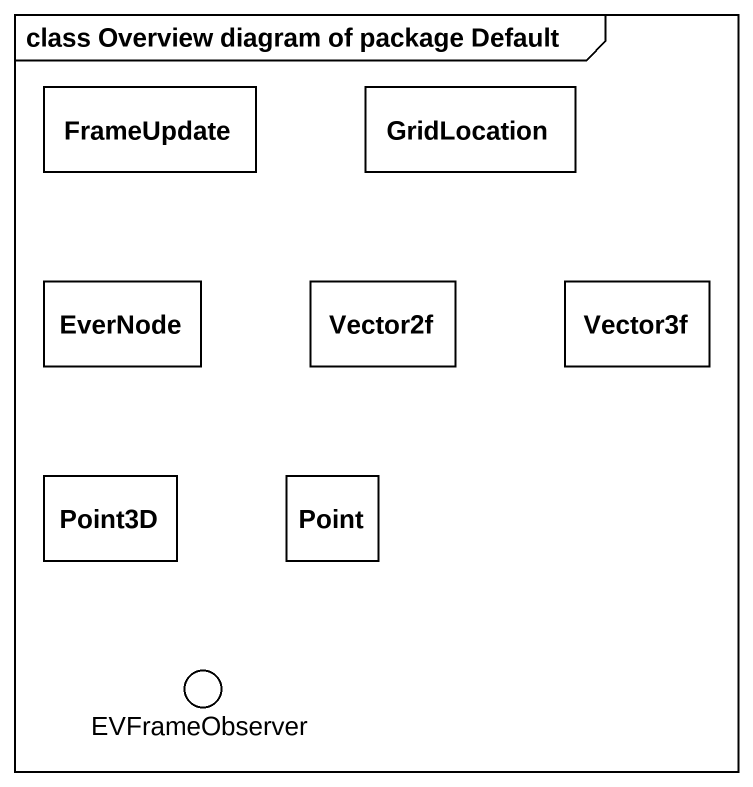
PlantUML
@startuml
mainframe class Overview diagram of package Default
allowmixing
hide circle
hide empty members
class FrameUpdate
class GridLocation
class EverNode
class Vector2f
class Vector3f
class Point3D
class Point
() EVFrameObserver
@enduml
